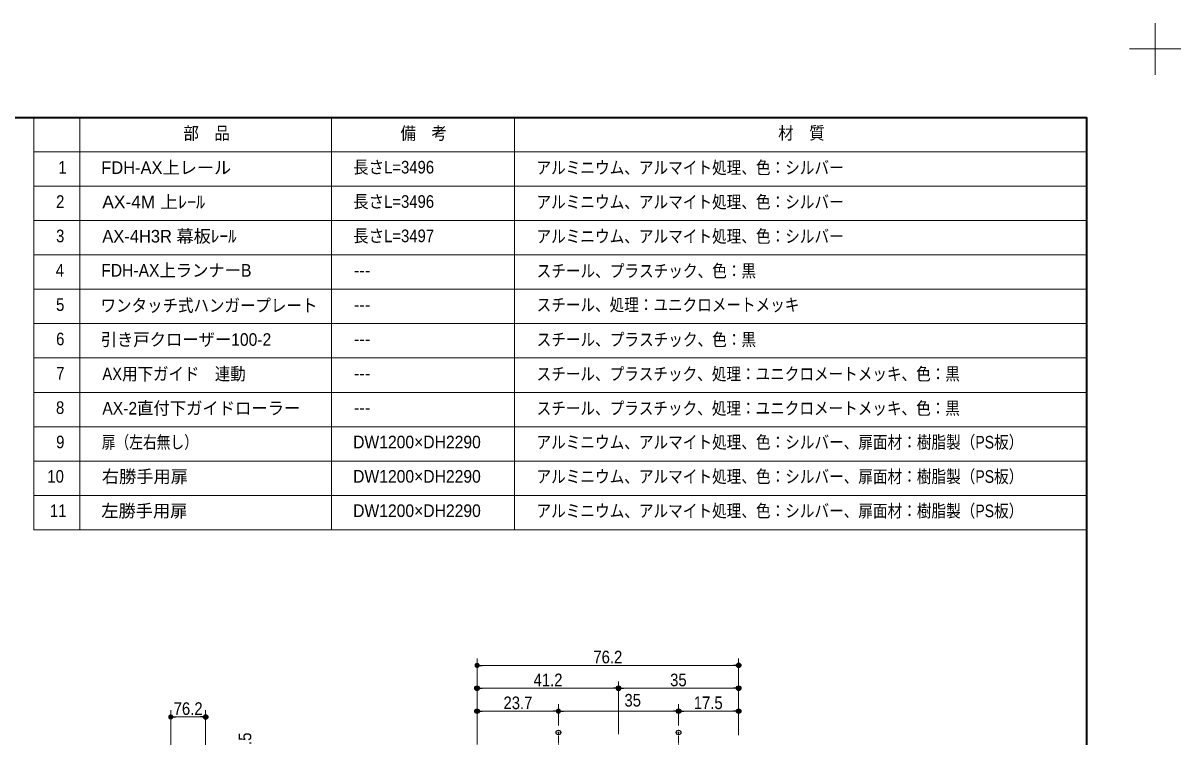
# Model space of a CAD drawing. Units: millimetres, scale not verified. Extents: x -4547 to 4547, y -2284 to 2284.
# Drawn here: x -664 to 1866, y 725 to 2284 of the extents above; entities that cross this region are included whole.
import ezdxf
from ezdxf.enums import TextEntityAlignment as Align

# ---------------------------------------------------------------- set-up
doc = ezdxf.new("R2010")
doc.units = ezdxf.units.MM
doc.header["$LTSCALE"] = 20
doc.header["$PDMODE"] = 32
doc.header["$PDSIZE"] = 10
doc.linetypes.add('USER4', pattern=[9.172222, 5.997222, -1.058333, 1.058333, -1.058333])
for name, color, linetype, lineweight in [('0-0_1図面枠', 7, 'Continuous', 20), ('0-1_3一般', 7, 'Continuous', 15), ('0-2_2寸法-1', 7, 'Continuous', 15), ('0-3_0', 7, 'Continuous', 25), ('0-5_2寸法-2', 7, 'Continuous', 15)]:
    doc.layers.add(name, color=color, linetype=linetype, lineweight=lineweight)
doc.layers.add('0-4_Defpoints', color=7, linetype='Continuous')
doc.styles.add('ＭＳ Ｐゴシック', font='')
doc.styles.get('ＭＳ Ｐゴシック').set_extended_font_data('MS PGothic')

# ---------------------------------------------------------------- blocks, each defined once
blk = doc.blocks.new('グループ')
at = {"layer": '0-0_1図面枠', "lineweight": 15}
for p, q in [((63000, 43425), (63000, 45675)), ((64125, 44550), (61875, 44550))]:
    blk.add_line(p, q, dxfattribs=at)
blk = doc.blocks.new('グループ-2')
at = {"layer": '0-0_1図面枠', "lineweight": 35}
blk.add_lwpolyline([(-60000, 41550), (60000, 41550), (60000, -41550), (-60000, -41550)], close=True, dxfattribs=at)
blk = doc.blocks.new('図面枠')
at = {"layer": '0-0_1図面枠'}
for name in ['グループ', 'グループ-2']:
    blk.add_blockref(name, (0, 0), dxfattribs=at)
blk = doc.blocks.new('グループ-4')
at = {"layer": '0-0_1図面枠', "lineweight": 15}
for p, q in [((16000, 41550), (16000, 23550)), ((27000, 41550), (27000, 23550)), ((35000, 41550), (35000, 23550)), ((14000, 40050), (60000, 40050)), ((14000, 38550), (60000, 38550)), ((14000, 37050), (60000, 37050)), ((14000, 35550), (60000, 35550)), ((14000, 34050), (60000, 34050)), ((14000, 32550), (60000, 32550)), ((14000, 31050), (60000, 31050)), ((14000, 29550), (60000, 29550)), ((14000, 28050), (60000, 28050)), ((14000, 26550), (60000, 26550)), ((14000, 25050), (60000, 25050))]:
    blk.add_line(p, q, dxfattribs=at)
blk.add_lwpolyline([(14000, 41550), (60000, 41550), (60000, 23550), (14000, 23550)], close=True, dxfattribs=at)
blk = doc.blocks.new('_Dot')
at = {"layer": '0-3_0'}
blk.add_line((-10, 0), (-20, 0), dxfattribs=at)
for points in [[(0, 0), (-10, 0), (-9.92, 1.25)], [(0, 0), (-9.92, -1.25), (-10, 0)], [(0, 0), (-9.92, 1.25), (-9.69, 2.49)], [(0, 0), (-9.69, -2.49), (-9.92, -1.25)], [(0, 0), (-9.69, 2.49), (-9.3, 3.68)], [(0, 0), (-9.3, -3.68), (-9.69, -2.49)], [(0, 0), (-9.3, 3.68), (-8.76, 4.82)], [(0, 0), (-8.76, -4.82), (-9.3, -3.68)], [(0, 0), (-8.76, 4.82), (-8.09, 5.88)], [(0, 0), (-8.09, -5.88), (-8.76, -4.82)], [(0, 0), (-8.09, 5.88), (-7.29, 6.85)], [(0, 0), (-7.29, -6.85), (-8.09, -5.88)], [(0, 0), (-7.29, 6.85), (-6.37, 7.71)], [(0, 0), (-6.37, -7.71), (-7.29, -6.85)], [(0, 0), (-6.37, 7.71), (-5.36, 8.44)], [(0, 0), (-5.36, -8.44), (-6.37, -7.71)], [(0, 0), (-5.36, 8.44), (-4.26, 9.05)], [(0, 0), (-4.26, -9.05), (-5.36, -8.44)], [(0, 0), (-4.26, 9.05), (-3.09, 9.51)], [(0, 0), (-3.09, -9.51), (-4.26, -9.05)], [(0, 0), (-3.09, 9.51), (-1.87, 9.82)], [(0, 0), (-1.87, -9.82), (-3.09, -9.51)], [(0, 0), (-1.87, 9.82), (-0.63, 9.98)], [(0, 0), (-0.63, -9.98), (-1.87, -9.82)], [(0, 0), (-0.63, 9.98), (0.63, 9.98)], [(0, 0), (0.63, -9.98), (-0.63, -9.98)], [(0, 0), (0.63, 9.98), (1.87, 9.82)], [(0, 0), (1.87, 9.82), (3.09, 9.51)], [(0, 0), (3.09, 9.51), (4.26, 9.05)], [(0, 0), (4.26, 9.05), (5.36, 8.44)], [(0, 0), (5.36, 8.44), (6.37, 7.71)], [(0, 0), (6.37, 7.71), (7.29, 6.85)], [(0, 0), (7.29, 6.85), (8.09, 5.88)], [(0, 0), (8.09, 5.88), (8.76, 4.82)], [(0, 0), (8.76, 4.82), (9.3, 3.68)], [(0, 0), (9.3, 3.68), (9.69, 2.49)], [(0, 0), (9.69, 2.49), (9.92, 1.25)], [(0, 0), (9.92, 1.25), (10, 0)], [(0, 0), (1.87, -9.82), (0.63, -9.98)], [(0, 0), (3.09, -9.51), (1.87, -9.82)], [(0, 0), (4.26, -9.05), (3.09, -9.51)], [(0, 0), (5.36, -8.44), (4.26, -9.05)], [(0, 0), (6.37, -7.71), (5.36, -8.44)], [(0, 0), (7.29, -6.85), (6.37, -7.71)], [(0, 0), (8.09, -5.88), (7.29, -6.85)], [(0, 0), (8.76, -4.82), (8.09, -5.88)], [(0, 0), (9.3, -3.68), (8.76, -4.82)], [(0, 0), (9.69, -2.49), (9.3, -3.68)], [(0, 0), (9.92, -1.25), (9.69, -2.49)], [(0, 0), (10, 0), (9.92, -1.25)]]:
    blk.add_solid(points, dxfattribs=at)
blk = doc.blocks.new('グループ-43')
at = {"layer": '0-1_3一般', "linetype": 'USER4', "lineweight": 5}
for p, q in [((36923.8, 14694), (36923.8, -3299.9)), ((42173.8, 14694), (42173.8, -3299.9))]:
    blk.add_line(p, q, dxfattribs=at)
blk = doc.blocks.new('グループ-58')
at = {"layer": '0-1_3一般'}
blk.add_blockref('グループ-43', (0, 0), dxfattribs=at)

msp = doc.modelspace()

# ---------------------------------------------------------------- linework, layer by layer
at = {"layer": '0-2_2寸法-1'}
for p, q in [((327.82, 846.2), (327.82, 896.2)), ((899.32, 846.2), (899.32, 896.2)), ((339.07, 881.2), (888.06, 881.2)), ((327.82, 796.2), (327.82, 846.2)), ((636.82, 730.95), (636.82, 846.2)), ((636.82, 730.95), (636.82, 846.2)), ((899.32, 796.2), (899.32, 846.2)), ((339.07, 831.2), (625.56, 831.2)), ((648.07, 831.2), (888.06, 831.2)), ((327.82, 708.43), (327.82, 796.2)), ((505.57, 749.7), (505.57, 796.2)), ((768.07, 749.7), (768.07, 796.2)), ((899.32, 728.7), (899.32, 796.2)), ((-341.6, 677.18), (-341.6, 783.52)), ((-330.35, 768.52), (-276.66, 768.52)), ((-265.4, 678.89), (-265.4, 783.52)), ((494.31, 781.2), (339.07, 781.2)), ((779.32, 781.2), (888.06, 781.2))]:
    msp.add_line(p, q, dxfattribs=at)
at = {"layer": '0-4_Defpoints'}
for p in [(899.32, 881.2), (327.82, 831.2), (636.82, 831.2), (899.32, 831.2), (327.82, 781.2), (768.07, 781.2), (899.32, 781.2), (-265.4, 768.52), (505.57, 734.7), (768.07, 734.7)]:
    msp.add_point(p, dxfattribs=at)
at = {"layer": '0-5_2寸法-2'}
for p, q in [((505.57, 749.7), (505.57, 796.2)), ((768.07, 749.7), (768.07, 796.2)), ((516.82, 781.2), (756.81, 781.2))]:
    msp.add_line(p, q, dxfattribs=at)

# ---------------------------------------------------------------- block references
at = {"layer": '0-0_1図面枠', "xscale": 0.05, "yscale": 0.05}
for name in ['図面枠', 'グループ-4']:
    msp.add_blockref(name, (-1340.62, 0), dxfattribs=at)
at = {"layer": '0-1_3一般', "xscale": 0.05, "yscale": 0.05}
msp.add_blockref('グループ-58', (-1340.62, 0), dxfattribs=at)
at = {"layer": '0-2_2寸法-1', "xscale": 0.5627563, "yscale": 0.5627563, "rotation": 180}
for p in [(327.82, 881.2), (327.82, 831.2), (636.82, 831.2), (327.82, 781.2), (768.07, 781.2), (-341.6, 768.52)]:
    msp.add_blockref('_Dot', p, dxfattribs=at)
at = {"layer": '0-2_2寸法-1', "xscale": 0.5627563, "yscale": 0.5627563}
for p in [(899.32, 881.2), (636.82, 831.2), (899.32, 831.2), (505.57, 781.2), (899.32, 781.2), (-265.4, 768.52)]:
    msp.add_blockref('_Dot', p, dxfattribs=at)
at = {"layer": '0-5_2寸法-2', "xscale": 0.5627563, "yscale": 0.5627563, "rotation": 180}
msp.add_blockref('_Dot', (505.57, 781.2), dxfattribs=at)
at = {"layer": '0-5_2寸法-2', "xscale": 0.5627563, "yscale": 0.5627563}
msp.add_blockref('_Dot', (768.07, 781.2), dxfattribs=at)

# ---------------------------------------------------------------- texts
at = {"layer": '0-0_1図面枠', "style": 'ＭＳ Ｐゴシック'}
for s, height, width, p in [('部\u3000品', 27.57, 0.9, (-313.84, 2021.45)), ('備\u3000考', 27.57, 0.9, (160.31, 2021.38)), ('材\u3000質', 27.57, 0.9, (985.82, 2021.73)), ('1', 27.57, 0.9, (-587.14, 1946.96)), ('長さL=3496', 27.57, 0.9, (56.91, 1947.16)), ('アルミニウム、アルマイト処理、色：シルバー', 27.57, 0.85, (457.65, 1946.24)), ('2', 27.57, 0.9, (-592.19, 1872.02)), ('AX-4M 上ﾚｰﾙ', 27.51, 1.05, (-491.06, 1871.22)), ('長さL=3496', 27.57, 0.9, (56.91, 1872.16)), ('アルミニウム、アルマイト処理、色：シルバー', 27.57, 0.85, (457.65, 1871.24)), ('3', 27.57, 0.9, (-592.19, 1797.02)), ('長さL=3497', 27.57, 0.9, (56.91, 1797.16)), ('アルミニウム、アルマイト処理、色：シルバー', 27.57, 0.85, (457.65, 1796.24)), ('4', 27.57, 0.9, (-592.93, 1722.02)), ('FDH-AX上ランナーB', 27.51, 0.95, (-493.52, 1721.95)), ('スチール、プラスチック、色：黒', 27.57, 0.85, (457.93, 1720.73)), ('5', 27.57, 0.9, (-592.19, 1647.02)), ('ワンタッチ式ハンガープレート', 27.57, 0.9, (-494.94, 1645.3)), ('スチール、処理：ユニクロメートメッキ', 27.51, 0.85, (457.93, 1646.67)), ('6', 27.57, 0.9, (-592.04, 1572.02)), ('引き戸クローザー100-2', 27.51, 0.95, (-494.66, 1570.81)), ('スチール、プラスチック、色：黒', 27.57, 0.85, (457.93, 1570.73)), ('7', 27.57, 0.9, (-591.76, 1497.02)), ('AX用下ガイド\u3000連動', 27.51, 0.9, (-491.06, 1495.87)), ('スチール、プラスチック、処理：ユニクロメートメッキ、色：黒', 27.51, 0.85, (457.93, 1495.73)), ('8', 27.57, 0.9, (-592.34, 1422.02)), ('AX-2直付下ガイドローラー', 27.51, 0.95, (-491.06, 1420.81)), ('スチール、プラスチック、処理：ユニクロメートメッキ、色：黒', 27.51, 0.85, (457.93, 1420.73)), ('9', 27.57, 0.9, (-592.04, 1347.02)), ('扉（左右無し）', 27.51, 0.8, (-492.35, 1346.67)), ('DW1200×DH2290', 27.57, 0.95, (56.91, 1346.96)), ('アルミニウム、アルマイト処理、色：シルバー、扉面材：樹脂製（PS板）', 27.57, 0.85, (457.65, 1346.6)), ('10', 27.57, 0.9, (-611.22, 1271.96)), ('DW1200×DH2290', 27.57, 0.95, (56.91, 1271.96)), ('アルミニウム、アルマイト処理、色：シルバー、扉面材：樹脂製（PS板）', 27.57, 0.85, (457.65, 1271.6)), ('11', 27.57, 0.9, (-605.59, 1196.96)), ('DW1200×DH2290', 27.57, 0.95, (56.91, 1196.96)), ('アルミニウム、アルマイト処理、色：シルバー、扉面材：樹脂製（PS板）', 27.57, 0.85, (457.65, 1196.6))]:
    msp.add_text(s, height=height, dxfattribs=dict(at, width=width)).set_placement(p, align=Align.BOTTOM_LEFT)
for s, height, p in [('FDH-AX上レール', 27.51, (-493.52, 1946.22)), ('AX-4H3R 幕板ﾚｰﾙ', 27.51, (-491.06, 1796.45)), ('---', 27.57, (58.36, 1722.02)), ('---', 27.57, (58.36, 1647.02)), ('---', 27.57, (58.36, 1572.02)), ('---', 27.57, (58.36, 1497.02)), ('---', 27.57, (58.36, 1422.02)), ('右勝手用扉', 27.57, (-492.07, 1271.6)), ('左勝手用扉', 27.57, (-493.36, 1196.6))]:
    msp.add_text(s, height=height, dxfattribs=at).set_placement(p, align=Align.BOTTOM_LEFT)
at = {"layer": '0-2_2寸法-1', "style": 'ＭＳ Ｐゴシック', "width": 0.9}
for s, p in [('76.2', (581.87, 877.32)), ('41.2', (451.2, 827.39)), ('35', (749.62, 827.32)), ('23.7', (385.5, 777.32)), ('17.5', (801.28, 777.39)), ('76.2', (-335.2, 764.73))]:
    msp.add_text(s, height=27.57, dxfattribs=at).set_placement(p, align=Align.BOTTOM_LEFT)
at = {"layer": '0-5_2寸法-2', "style": 'ＭＳ Ｐゴシック', "width": 0.9}
msp.add_text('35', height=27.57, dxfattribs=at).set_placement((649.81, 782.97), align=Align.BOTTOM_LEFT)
msp.add_text('38.5', height=27.57, rotation=90, dxfattribs=at).set_placement((-157.33, 671.28), align=Align.BOTTOM_LEFT)

doc.saveas('drawing.dxf')
